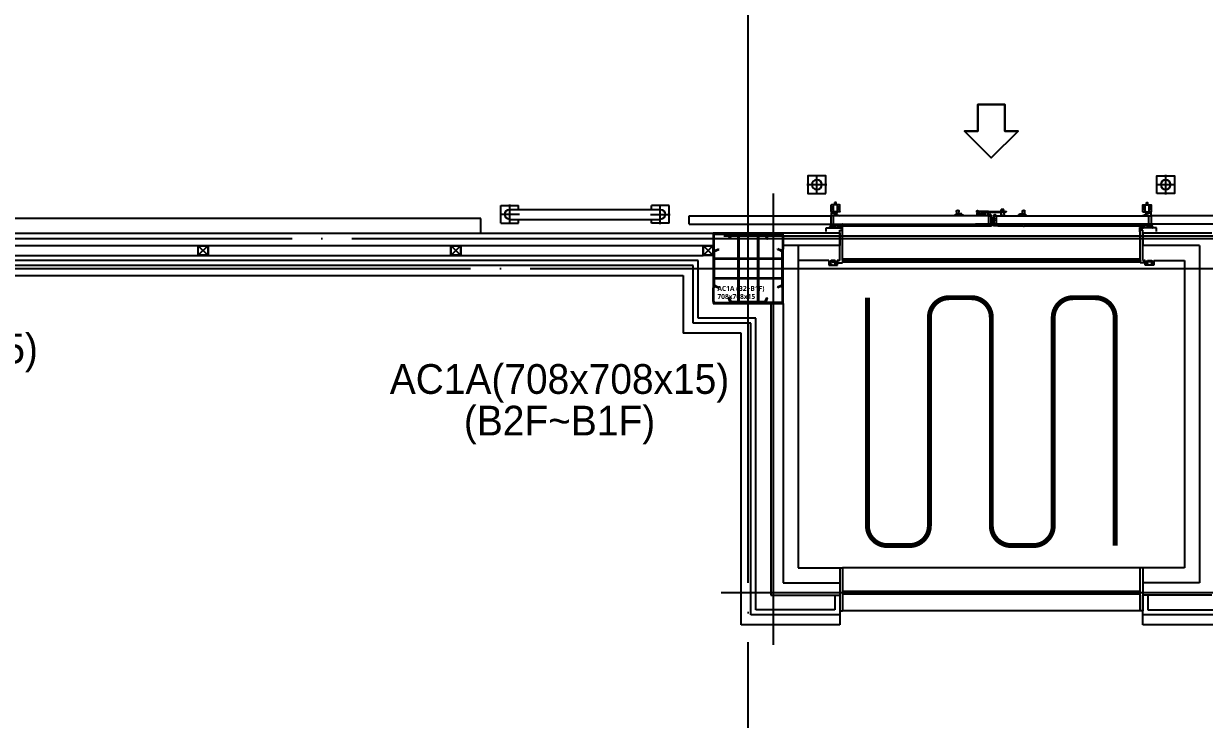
# Model space of a CAD drawing. Header units: millimetres. Extents: x -47382 to 204618, y -51045 to 127155.
# Drawn here: x 50689 to 62604, y 35822 to 42839 of the extents above; entities that cross this region are included whole.
import ezdxf
from ezdxf.enums import TextEntityAlignment as Align

# ---------------------------------------------------------------- set-up
doc = ezdxf.new("R2010")
doc.units = ezdxf.units.MM
doc.header["$LTSCALE"] = 300
doc.header["$MEASUREMENT"] = 0
doc.linetypes.add('CEN', pattern=[62, 60, -1, 0, -1])
doc.linetypes.add('HID', pattern=[2, 1.1, -0.9])
doc.layers.get('0').update_dxf_attribs({"linetype": 'CONTINUOUS'})
doc.layers.get('Defpoints').update_dxf_attribs({"color": 153, "linetype": 'CONTINUOUS'})
for name, color, linetype in [('A-ANNO-SYMB', 7, 'CONTINUOUS'), ('A-CEN', 1, 'CEN'), ('A-DOOR-JAMB', 4, 'CONTINUOUS'), ('A-FLOR-FLIN-TYP2', 8, 'CONTINUOUS'), ('A-FLOR-GW', 6, 'CONTINUOUS'), ('A-FLOR-PANL', 6, 'CONTINUOUS'), ('A-ST-AXIS-CEN', 252, 'CEN'), ('A-ST-COL', 2, 'CONTINUOUS'), ('A-볼라드', 8, 'CONTINUOUS'), ('Bound', 9, 'CONTINUOUS'), ('HID', 7, 'HID'), ('XREF-PLAN$0$A-STEEL', 7, 'CONTINUOUS'), ('갈바륨 V-115', 141, 'CONTINUOUS'), ('방열도어', 75, 'CONTINUOUS'), ('저온단열', 160, 'CONTINUOUS'), ('충돌방지대 IN', 4, 'CONTINUOUS')]:
    doc.layers.add(name, color=color, linetype=linetype)
doc.layers.add('Defpoint', color=161, linetype='CONTINUOUS', plot=False)
doc.styles.add('SH_대대리576', font='NanumGothicBold.ttf')
doc.styles.add('돋움', font='')
doc.styles.get('돋움').set_extended_font_data('Dotum')

# ---------------------------------------------------------------- blocks, each defined once
blk = doc.blocks.new('A$C6EE92147')
at = {"layer": 'A-ANNO-SYMB', "elevation": -103000}
blk.add_lwpolyline([(4515, 5280), (4515, 5550), (4245, 5550), (4245, 5280), (4110, 5280), (4380, 5010), (4650, 5280)], close=True, dxfattribs=at)
at = {"layer": 'A-ANNO-SYMB', "color": 7, "elevation": -103000}
blk.add_lwpolyline([(4245, 5280), (4245, 5550), (4515, 5550), (4515, 5280), (4650, 5280), (4380, 5010), (4110, 5280)], close=True, dxfattribs=at)
at = {"layer": 'A-CEN'}
for p, q in [((6580, 4650, -103000), (6580, 100, -103000)), ((7080, 4225, -103000), (1680, 4225, -103000)), ((7105, 625, -103000), (1680, 625, -103000))]:
    blk.add_line(p, q, dxfattribs=at)
at = {"layer": 'A-DOOR-JAMB'}
for p, q in [((2850, 875, -103000), (2850, 725, -103000)), ((2850, 875, -103000), (2880, 875, -103000)), ((2880, 875, -103000), (2880, 440, -103000)), ((5880, 875, -103000), (5880, 440, -103000)), ((5910, 875, -103000), (5880, 875, -103000)), ((5910, 875, -103000), (5910, 725, -103000)), ((2850, 600, -103000), (2850, 440, -103000)), ((5910, 600, -103000), (5910, 440, -103000)), ((2850, 440, -103000), (2880, 440, -103000)), ((5910, 440, -103000), (5880, 440, -103000))]:
    blk.add_line(p, q, dxfattribs=at)
at = {"layer": 'A-FLOR-FLIN-TYP2'}
for p, q in [((2880, 875, -103000), (5880, 875, -103000)), ((2880, 440, -103000), (5880, 440, -103000))]:
    blk.add_line(p, q, dxfattribs=at)
at = {"layer": 'A-FLOR-PANL'}
for p, q in [((2155, 4250, -103000), (2850, 4250, -103000)), ((2850, 4250, -103000), (2850, 4125, -103000)), ((5910, 4250, -103000), (5910, 4125, -103000)), ((5910, 4250, -103000), (6480, 4250, -103000)), ((2280, 4125, -103000), (2280, 725, -103000)), ((2280, 4125, -103000), (2850, 4125, -103000)), ((5910, 4125, -103000), (6480, 4125, -103000)), ((6480, 3542, -103000), (6480, 725, -103000)), ((6605, 3542, -103000), (6605, 600, -103000)), ((2280, 725, -103000), (2850, 725, -103000)), ((2850, 725, -103000), (2850, 600, -103000)), ((5910, 725, -103000), (5910, 600, -103000)), ((6480, 725, -103000), (5910, 725, -103000)), ((2155, 600, -103000), (2850, 600, -103000)), ((6605, 600, -103000), (5910, 600, -103000))]:
    blk.add_line(p, q, dxfattribs=at)
at = {"layer": 'A-볼라드'}
for p, q in [((2620, 4640, -103000), (2620, 4840, -103000)), ((6140, 4640, -103000), (6140, 4840, -103000)), ((2720, 4740, -103000), (2520, 4740, -103000)), ((6240, 4740, -103000), (6040, 4740, -103000)), ((7630, 4530, -103000), (7810, 4530, -103000)), ((7630, 4350, -103000), (7630, 4530, -103000)), ((7720, 4340, -103000), (7720, 4540, -103000)), ((7810, 4490, -103000), (7810, 4530, -103000)), ((9330, 4530, -103000), (9150, 4530, -103000)), ((9150, 4490, -103000), (9150, 4530, -103000)), ((9240, 4340, -103000), (9240, 4540, -103000)), ((9330, 4350, -103000), (9330, 4530, -103000)), ((7820, 4440, -103000), (7620, 4440, -103000)), ((9240, 4490, -103000), (7720, 4490, -103000)), ((9140, 4440, -103000), (9340, 4440, -103000)), ((7630, 4350, -103000), (7810, 4350, -103000)), ((9240, 4390, -103000), (7720, 4390, -103000)), ((7810, 4350, -103000), (7810, 4390, -103000)), ((9150, 4350, -103000), (9150, 4390, -103000)), ((9330, 4350, -103000), (9150, 4350, -103000))]:
    blk.add_line(p, q, dxfattribs=at)
at = {"layer": 'A-볼라드', "elevation": -103000}
for points in [[(2710, 4650), (2710, 4830), (2530, 4830), (2530, 4650)], [(6050, 4650), (6050, 4830), (6230, 4830), (6230, 4650)]]:
    blk.add_lwpolyline(points, close=True, dxfattribs=at)
at = {"layer": 'A-볼라드'}
for centre in [(2620, 4740, -103000), (6140, 4740, -103000)]:
    blk.add_circle(centre, 50, dxfattribs=at)
for centre, start, end in [((7720, 4440, -103000), 90, 270), ((9240, 4440, -103000), 270, 90)]:
    blk.add_arc(centre, 50, start, end, dxfattribs=at)
at = {"layer": 'HID', "const_width": 50, "elevation": -103000}
for points in [[(2879, 3975), (5881, 3975)], [(2880, 625), (5880, 625)]]:
    blk.add_lwpolyline(points, dxfattribs=at)
at = {"layer": '방열도어'}
for p, q in [((2765, 4474, -103000), (2765, 4535, -103000)), ((2849, 4536, -103000), (2767, 4536, -103000)), ((2788, 4474, -103000), (2788, 4536, -103000)), ((2798, 4558, -103000), (2798, 4556, -103000)), ((2802, 4558, -103000), (2798, 4558, -103000)), ((2802, 4556, -103000), (2798, 4556, -103000)), ((2814, 4561, -103000), (2802, 4561, -103000)), ((2802, 4536, -103000), (2802, 4561, -103000)), ((2814, 4536, -103000), (2814, 4561, -103000)), ((2818, 4558, -103000), (2814, 4558, -103000)), ((2818, 4556, -103000), (2814, 4556, -103000)), ((2818, 4558, -103000), (2818, 4556, -103000)), ((2828, 4474, -103000), (2828, 4536, -103000)), ((2851, 4474, -103000), (2851, 4535, -103000)), ((5909, 4474, -103000), (5909, 4535, -103000)), ((5911, 4536, -103000), (5993, 4536, -103000)), ((5932, 4474, -103000), (5932, 4536, -103000)), ((5942, 4558, -103000), (5942, 4556, -103000)), ((5942, 4558, -103000), (5946, 4558, -103000)), ((5942, 4556, -103000), (5946, 4556, -103000)), ((5946, 4536, -103000), (5946, 4561, -103000)), ((5946, 4561, -103000), (5958, 4561, -103000)), ((5958, 4536, -103000), (5958, 4561, -103000)), ((5958, 4558, -103000), (5962, 4558, -103000)), ((5958, 4556, -103000), (5962, 4556, -103000)), ((5962, 4558, -103000), (5962, 4556, -103000)), ((5972, 4474, -103000), (5972, 4536, -103000)), ((5995, 4474, -103000), (5995, 4535, -103000)), ((1330, 4425, -103000), (2763, 4425, -103000)), ((4351, 4425, -103000), (2763, 4425, -103000)), ((2763, 4343, -103000), (2763, 4425, -103000)), ((4350, 4424, -103000), (2763, 4424, -103000)), ((2764, 4343, -103000), (2764, 4425, -103000)), ((2765, 4468, -103000), (2765, 4474, -103000)), ((2766, 4458, -103000), (2851, 4425, -103000)), ((2766, 4425, -103000), (2766, 4458, -103000)), ((2849, 4466, -103000), (2767, 4466, -103000)), ((2772, 4494, -103000), (2772, 4510, -103000)), ((2782, 4494, -103000), (2782, 4510, -103000)), ((2788, 4466, -103000), (2788, 4474, -103000)), ((2789, 4343, -103000), (2789, 4424, -103000)), ((2798, 4463, -103000), (2798, 4466, -103000)), ((2818, 4463, -103000), (2818, 4466, -103000)), ((2828, 4466, -103000), (2828, 4474, -103000)), ((2834, 4494, -103000), (2834, 4510, -103000)), ((2844, 4494, -103000), (2844, 4510, -103000)), ((2851, 4468, -103000), (2851, 4474, -103000)), ((4022, 4425, -103000), (4022, 4431, -103000)), ((4111, 4431, -103000), (4022, 4431, -103000)), ((4037, 4431, -103000), (4037, 4447, -103000)), ((4096, 4447, -103000), (4037, 4447, -103000)), ((4042, 4447, -103000), (4042, 4478, -103000)), ((4047, 4424, -103000), (4047, 4447, -103000)), ((4060, 4424, -103000), (4060, 4447, -103000)), ((4065, 4447, -103000), (4065, 4478, -103000)), ((4091, 4446, -103000), (4075, 4446, -103000)), ((4075, 4431, -103000), (4075, 4446, -103000)), ((4091, 4431, -103000), (4091, 4446, -103000)), ((4096, 4431, -103000), (4096, 4447, -103000)), ((4111, 4425, -103000), (4111, 4431, -103000)), ((4409, 4467, -103000), (4232, 4470, -103000)), ((4409, 4462, -103000), (4232, 4466, -103000)), ((4238, 4473, -103000), (4236, 4470, -103000)), ((4236, 4466, -103000), (4238, 4463, -103000)), ((4409, 4469, -103000), (4238, 4473, -103000)), ((4408, 4460, -103000), (4238, 4463, -103000)), ((4246, 4463, -103000), (4246, 4473, -103000)), ((4252, 4460, -103000), (4251, 4425, -103000)), ((4251, 4430, -103000), (4285, 4430, -103000)), ((4255, 4462, -103000), (4252, 4460, -103000)), ((4252, 4460, -103000), (4284, 4460, -103000)), ((4255, 4462, -103000), (4255, 4491, -103000)), ((4255, 4491, -103000), (4281, 4491, -103000)), ((4255, 4462, -103000), (4281, 4462, -103000)), ((4281, 4462, -103000), (4281, 4491, -103000)), ((4281, 4462, -103000), (4284, 4460, -103000)), ((4284, 4460, -103000), (4285, 4425, -103000)), ((4297, 4462, -103000), (4297, 4472, -103000)), ((4326, 4351, -103000), (4326, 4424, -103000)), ((4330, 4427, -103000), (4350, 4427, -103000)), ((4330, 4425, -103000), (4330, 4427, -103000)), ((4351, 4425, -103000), (4330, 4425, -103000)), ((4343, 4440, -103000), (4340, 4440, -103000)), ((4343, 4436, -103000), (4340, 4436, -103000)), ((4353, 4431, -103000), (4343, 4440, -103000)), ((4343, 4436, -103000), (4351, 4429, -103000)), ((4350, 4343, -103000), (4350, 4424, -103000)), ((4351, 4408, -103000), (4351, 4425, -103000)), ((4351, 4351, -103000), (4351, 4425, -103000)), ((4351, 4408, -103000), (4351, 4414, -103000)), ((4351, 4408, -103000), (4351, 4414, -103000)), ((4353, 4408, -103000), (4353, 4431, -103000)), ((4378, 4431, -103000), (4388, 4440, -103000)), ((4378, 4408, -103000), (4378, 4431, -103000)), ((4388, 4436, -103000), (4380, 4429, -103000)), ((4380, 4425, -103000), (5997, 4425, -103000)), ((4380, 4425, -103000), (4401, 4425, -103000)), ((4380, 4408, -103000), (4380, 4425, -103000)), ((4380, 4407, -103000), (4380, 4425, -103000)), ((4380, 4408, -103000), (4380, 4414, -103000)), ((4380, 4408, -103000), (4380, 4414, -103000)), ((4401, 4427, -103000), (4381, 4427, -103000)), ((4381, 4424, -103000), (5997, 4424, -103000)), ((4381, 4407, -103000), (4381, 4424, -103000)), ((4388, 4440, -103000), (4390, 4440, -103000)), ((4388, 4436, -103000), (4391, 4436, -103000)), ((4401, 4425, -103000), (4401, 4427, -103000)), ((4405, 4407, -103000), (4405, 4424, -103000)), ((4409, 4474, -103000), (4407, 4425, -103000)), ((4407, 4427, -103000), (4407, 4425, -103000)), ((4408, 4460, -103000), (4462, 4459, -103000)), ((4510, 4474, -103000), (4409, 4474, -103000)), ((4409, 4469, -103000), (4462, 4468, -103000)), ((4409, 4467, -103000), (4462, 4466, -103000)), ((4409, 4462, -103000), (4462, 4461, -103000)), ((4415, 4455, -103000), (4415, 4433, -103000)), ((4456, 4433, -103000), (4415, 4433, -103000)), ((4456, 4459, -103000), (4419, 4459, -103000)), ((4444, 4452, -103000), (4441, 4447, -103000)), ((4441, 4447, -103000), (4444, 4442, -103000)), ((4450, 4452, -103000), (4444, 4452, -103000)), ((4444, 4442, -103000), (4450, 4442, -103000)), ((4453, 4447, -103000), (4450, 4452, -103000)), ((4450, 4442, -103000), (4453, 4447, -103000)), ((4456, 4457, -103000), (4456, 4459, -103000)), ((4456, 4447, -103000), (4456, 4457, -103000)), ((4456, 4447, -103000), (4456, 4433, -103000)), ((4462, 4449, -103000), (4457, 4444, -103000)), ((4457, 4438, -103000), (4457, 4444, -103000)), ((4457, 4438, -103000), (4462, 4433, -103000)), ((4469, 4449, -103000), (4462, 4449, -103000)), ((4469, 4433, -103000), (4462, 4433, -103000)), ((4490, 4450, -103000), (4469, 4450, -103000)), ((4469, 4431, -103000), (4469, 4450, -103000)), ((4514, 4431, -103000), (4469, 4431, -103000)), ((4490, 4450, -103000), (4514, 4450, -103000)), ((4514, 4431, -103000), (4514, 4450, -103000)), ((4515, 4460, -103000), (4516, 4431, -103000)), ((4521, 4469, -103000), (4516, 4469, -103000)), ((4516, 4431, -103000), (4516, 4469, -103000)), ((4516, 4459, -103000), (4521, 4459, -103000)), ((4516, 4440, -103000), (4521, 4440, -103000)), ((4516, 4431, -103000), (4532, 4431, -103000)), ((4521, 4459, -103000), (4521, 4469, -103000)), ((4521, 4440, -103000), (4521, 4459, -103000)), ((4521, 4450, -103000), (4523, 4450, -103000)), ((4521, 4448, -103000), (4523, 4448, -103000)), ((4521, 4442, -103000), (4523, 4442, -103000)), ((4521, 4440, -103000), (4523, 4440, -103000)), ((4524, 4449, -103000), (4524, 4450, -103000)), ((4524, 4449, -103000), (4524, 4447, -103000)), ((4524, 4443, -103000), (4524, 4447, -103000)), ((4524, 4443, -103000), (4524, 4441, -103000)), ((4524, 4441, -103000), (4524, 4440, -103000)), ((4532, 4425, -103000), (4532, 4431, -103000)), ((4661, 4425, -103000), (4661, 4431, -103000)), ((4661, 4431, -103000), (4750, 4431, -103000)), ((4676, 4431, -103000), (4676, 4447, -103000)), ((4676, 4447, -103000), (4735, 4447, -103000)), ((4681, 4431, -103000), (4681, 4446, -103000)), ((4681, 4446, -103000), (4697, 4446, -103000)), ((4697, 4431, -103000), (4697, 4446, -103000)), ((4707, 4447, -103000), (4706, 4478, -103000)), ((4729, 4447, -103000), (4730, 4478, -103000)), ((4735, 4431, -103000), (4735, 4447, -103000)), ((4750, 4425, -103000), (4750, 4431, -103000)), ((5909, 4468, -103000), (5909, 4474, -103000)), ((5994, 4458, -103000), (5909, 4425, -103000)), ((5911, 4466, -103000), (5993, 4466, -103000)), ((5916, 4494, -103000), (5916, 4510, -103000)), ((5926, 4494, -103000), (5926, 4510, -103000)), ((5932, 4466, -103000), (5932, 4474, -103000)), ((5942, 4463, -103000), (5942, 4466, -103000)), ((5962, 4463, -103000), (5962, 4466, -103000)), ((5971, 4343, -103000), (5971, 4424, -103000)), ((5972, 4466, -103000), (5972, 4474, -103000)), ((5978, 4494, -103000), (5978, 4510, -103000)), ((5988, 4494, -103000), (5988, 4510, -103000)), ((5994, 4425, -103000), (5994, 4458, -103000)), ((5995, 4468, -103000), (5995, 4474, -103000)), ((5996, 4343, -103000), (5996, 4425, -103000)), ((5997, 4343, -103000), (5997, 4425, -103000)), ((7430, 4425, -103000), (5997, 4425, -103000)), ((7430, 4343, -103000), (7430, 4425, -103000)), ((1330, 4343, -103000), (2762, 4343, -103000)), ((2713, 4306, -103000), (2879, 4306, -103000)), ((2713, 4268, -103000), (2713, 4306, -103000)), ((2714, 4268, -103000), (2714, 4305, -103000)), ((2714, 4305, -103000), (2879, 4305, -103000)), ((2748, 4310, -103000), (2745, 4306, -103000)), ((2748, 4310, -103000), (2751, 4310, -103000)), ((2748, 4308, -103000), (2748, 4306, -103000)), ((2748, 4308, -103000), (2751, 4308, -103000)), ((2748, 4308, -103000), (2751, 4308, -103000)), ((2752, 4306, -103000), (2750, 4306, -103000)), ((2752, 4308, -103000), (2758, 4308, -103000)), ((2752, 4308, -103000), (2758, 4308, -103000)), ((2753, 4310, -103000), (2758, 4310, -103000)), ((2755, 4308, -103000), (2755, 4306, -103000)), ((2755, 4308, -103000), (2763, 4308, -103000)), ((2755, 4308, -103000), (2758, 4308, -103000)), ((2755, 4307, -103000), (2758, 4307, -103000)), ((2755, 4307, -103000), (2758, 4307, -103000)), ((2755, 4307, -103000), (2758, 4307, -103000)), ((2755, 4307, -103000), (2758, 4307, -103000)), ((2755, 4306, -103000), (2758, 4306, -103000)), ((2755, 4306, -103000), (2758, 4306, -103000)), ((2755, 4306, -103000), (2788, 4306, -103000)), ((2758, 4310, -103000), (2762, 4308, -103000)), ((2758, 4308, -103000), (2788, 4308, -103000)), ((2758, 4308, -103000), (2788, 4308, -103000)), ((2758, 4308, -103000), (2762, 4308, -103000)), ((2758, 4307, -103000), (2788, 4307, -103000)), ((2758, 4307, -103000), (2788, 4307, -103000)), ((2758, 4307, -103000), (2788, 4307, -103000)), ((2758, 4307, -103000), (2788, 4307, -103000)), ((2758, 4306, -103000), (2788, 4306, -103000)), ((2758, 4306, -103000), (2788, 4306, -103000)), ((2762, 4351, -103000), (2762, 4343, -103000)), ((2763, 4351, -103000), (2762, 4351, -103000)), ((2763, 4351, -103000), (2763, 4343, -103000)), ((2763, 4343, -103000), (4351, 4343, -103000)), ((2764, 4343, -103000), (4350, 4343, -103000)), ((2773, 4308, -103000), (2788, 4308, -103000)), ((2860, 4308, -103000), (2774, 4308, -103000)), ((2858, 4308, -103000), (2776, 4308, -103000)), ((2776, 4308, -103000), (2776, 4308, -103000)), ((2785, 4330, -103000), (2780, 4315, -103000)), ((2813, 4315, -103000), (2780, 4315, -103000)), ((2780, 4315, -103000), (2780, 4308, -103000)), ((2787, 4308, -103000), (2787, 4310, -103000)), ((2787, 4309, -103000), (2807, 4309, -103000)), ((2788, 4310, -103000), (2788, 4319, -103000)), ((2788, 4310, -103000), (2806, 4310, -103000)), ((2788, 4308, -103000), (2788, 4306, -103000)), ((2789, 4320, -103000), (2804, 4320, -103000)), ((2792, 4319, -103000), (2792, 4310, -103000)), ((2828, 4327, -103000), (2801, 4338, -103000)), ((2801, 4330, -103000), (2805, 4315, -103000)), ((2801, 4319, -103000), (2801, 4310, -103000)), ((2805, 4310, -103000), (2805, 4319, -103000)), ((2807, 4308, -103000), (2807, 4310, -103000)), ((2813, 4315, -103000), (2813, 4308, -103000)), ((2828, 4343, -103000), (2828, 4330, -103000)), ((2828, 4330, -103000), (2828, 4327, -103000)), ((2830, 4332, -103000), (2830, 4343, -103000)), ((2874, 4334, -103000), (2830, 4334, -103000)), ((2832, 4326, -103000), (2847, 4326, -103000)), ((2846, 4327, -103000), (2834, 4327, -103000)), ((2856, 4329, -103000), (2846, 4329, -103000)), ((2846, 4329, -103000), (2846, 4327, -103000)), ((2860, 4308, -103000), (2846, 4308, -103000)), ((2879, 4308, -103000), (2846, 4308, -103000)), ((2846, 4308, -103000), (2846, 4306, -103000)), ((2879, 4307, -103000), (2846, 4307, -103000)), ((2879, 4307, -103000), (2846, 4307, -103000)), ((2879, 4307, -103000), (2846, 4307, -103000)), ((2879, 4307, -103000), (2846, 4307, -103000)), ((2846, 4306, -103000), (2879, 4306, -103000)), ((2879, 4306, -103000), (2846, 4306, -103000)), ((2879, 4306, -103000), (2846, 4306, -103000)), ((2879, 4306, -103000), (2846, 4306, -103000)), ((2847, 4327, -103000), (2855, 4327, -103000)), ((2847, 4326, -103000), (2847, 4327, -103000)), ((2855, 4327, -103000), (2855, 4326, -103000)), ((2855, 4326, -103000), (2873, 4326, -103000)), ((2856, 4327, -103000), (2856, 4329, -103000)), ((2871, 4327, -103000), (2856, 4327, -103000)), ((2858, 4308, -103000), (2858, 4308, -103000)), ((2874, 4334, -103000), (2871, 4334, -103000)), ((2871, 4334, -103000), (2871, 4327, -103000)), ((2879, 4308, -103000), (2871, 4308, -103000)), ((2880, 4308, -103000), (2872, 4308, -103000)), ((2872, 4308, -103000), (2872, 4308, -103000)), ((2873, 4326, -103000), (2873, 4332, -103000)), ((2873, 4332, -103000), (2876, 4332, -103000)), ((2874, 4334, -103000), (2874, 4343, -103000)), ((2876, 4330, -103000), (2874, 4330, -103000)), ((2874, 4330, -103000), (2874, 4327, -103000)), ((2874, 4326, -103000), (2874, 4327, -103000)), ((2874, 4326, -103000), (2879, 4326, -103000)), ((2875, 4342, -103000), (2875, 4340, -103000)), ((2879, 4342, -103000), (2875, 4342, -103000)), ((2875, 4340, -103000), (2876, 4340, -103000)), ((2876, 4341, -103000), (2878, 4341, -103000)), ((2876, 4340, -103000), (2876, 4341, -103000)), ((2878, 4341, -103000), (2876, 4341, -103000)), ((2876, 4341, -103000), (2876, 4337, -103000)), ((2876, 4332, -103000), (2876, 4327, -103000)), ((2876, 4330, -103000), (2876, 4327, -103000)), ((2878, 4327, -103000), (2876, 4327, -103000)), ((2876, 4327, -103000), (2878, 4327, -103000)), ((2878, 4341, -103000), (2878, 4327, -103000)), ((2878, 4327, -103000), (2878, 4341, -103000)), ((2879, 4326, -103000), (2879, 4342, -103000)), ((4042, 4326, -103000), (2879, 4326, -103000)), ((2879, 4306, -103000), (2879, 4308, -103000)), ((2879, 3978, -103000), (2879, 4306, -103000)), ((2879, 3978, -103000), (2879, 4305, -103000)), ((2880, 4306, -103000), (2880, 4308, -103000)), ((2880, 4263, -103000), (2880, 4306, -103000)), ((4037, 4343, -103000), (4037, 4340, -103000)), ((4037, 4340, -103000), (4070, 4340, -103000)), ((4042, 4340, -103000), (4042, 4322, -103000)), ((4065, 4340, -103000), (4065, 4322, -103000)), ((4313, 4326, -103000), (4065, 4326, -103000)), ((4235, 4337, -103000), (4235, 4330, -103000)), ((4235, 4337, -103000), (4301, 4337, -103000)), ((4235, 4330, -103000), (4301, 4330, -103000)), ((4259, 4343, -103000), (4258, 4337, -103000)), ((4277, 4343, -103000), (4278, 4337, -103000)), ((4301, 4337, -103000), (4301, 4330, -103000)), ((4313, 4326, -103000), (4313, 4343, -103000)), ((4313, 4326, -103000), (4351, 4326, -103000)), ((4314, 4327, -103000), (4314, 4343, -103000)), ((4314, 4343, -103000), (4338, 4343, -103000)), ((4314, 4327, -103000), (4314, 4343, -103000)), ((4314, 4327, -103000), (4351, 4327, -103000)), ((4338, 4327, -103000), (4314, 4327, -103000)), ((4323, 4343, -103000), (4340, 4343, -103000)), ((4323, 4327, -103000), (4341, 4327, -103000)), ((4326, 4353, -103000), (4326, 4343, -103000)), ((4338, 4341, -103000), (4338, 4343, -103000)), ((4338, 4343, -103000), (4338, 4341, -103000)), ((4338, 4341, -103000), (4351, 4341, -103000)), ((4338, 4341, -103000), (4357, 4341, -103000)), ((4338, 4327, -103000), (4338, 4328, -103000)), ((4338, 4328, -103000), (4357, 4328, -103000)), ((4351, 4328, -103000), (4338, 4328, -103000)), ((4338, 4328, -103000), (4338, 4327, -103000)), ((4342, 4343, -103000), (4350, 4343, -103000)), ((4359, 4327, -103000), (4350, 4327, -103000)), ((4353, 4408, -103000), (4351, 4408, -103000)), ((4352, 4380, -103000), (4351, 4408, -103000)), ((4353, 4375, -103000), (4351, 4408, -103000)), ((4351, 4379, -103000), (4351, 4385, -103000)), ((4351, 4381, -103000), (4352, 4381, -103000)), ((4351, 4379, -103000), (4351, 4378, -103000)), ((4351, 4378, -103000), (4351, 4378, -103000)), ((4351, 4374, -103000), (4374, 4371, -103000)), ((4351, 4357, -103000), (4351, 4369, -103000)), ((4359, 4369, -103000), (4351, 4369, -103000)), ((4359, 4357, -103000), (4351, 4357, -103000)), ((4351, 4352, -103000), (4374, 4356, -103000)), ((4351, 4356, -103000), (4351, 4350, -103000)), ((4351, 4356, -103000), (4351, 4356, -103000)), ((4351, 4350, -103000), (4374, 4355, -103000)), ((4351, 4353, -103000), (4351, 4343, -103000)), ((4352, 4351, -103000), (4351, 4343, -103000)), ((4353, 4351, -103000), (4351, 4343, -103000)), ((4351, 4346, -103000), (4352, 4346, -103000)), ((4359, 4343, -103000), (4351, 4343, -103000)), ((4359, 4343, -103000), (4351, 4343, -103000)), ((4351, 4341, -103000), (4351, 4328, -103000)), ((4351, 4328, -103000), (4351, 4341, -103000)), ((4351, 4327, -103000), (4351, 4326, -103000)), ((4352, 4381, -103000), (4352, 4375, -103000)), ((4352, 4375, -103000), (4374, 4372, -103000)), ((4352, 4346, -103000), (4352, 4351, -103000)), ((4357, 4405, -103000), (4356, 4405, -103000)), ((4357, 4386, -103000), (4356, 4386, -103000)), ((4379, 4408, -103000), (4357, 4405, -103000)), ((4380, 4407, -103000), (4357, 4403, -103000)), ((4380, 4385, -103000), (4357, 4387, -103000)), ((4379, 4383, -103000), (4357, 4386, -103000)), ((4357, 4335, -103000), (4373, 4335, -103000)), ((4359, 4355, -103000), (4359, 4371, -103000)), ((4359, 4371, -103000), (4365, 4371, -103000)), ((4359, 4355, -103000), (4365, 4355, -103000)), ((4360, 4355, -103000), (4360, 4371, -103000)), ((4360, 4370, -103000), (4365, 4370, -103000)), ((4360, 4357, -103000), (4365, 4357, -103000)), ((4364, 4399, -103000), (4364, 4400, -103000)), ((4364, 4391, -103000), (4364, 4392, -103000)), ((4372, 4404, -103000), (4366, 4404, -103000)), ((4370, 4402, -103000), (4366, 4402, -103000)), ((4370, 4389, -103000), (4366, 4389, -103000)), ((4372, 4387, -103000), (4366, 4387, -103000)), ((4367, 4367, -103000), (4367, 4367, -103000)), ((4368, 4365, -103000), (4367, 4363, -103000)), ((4367, 4364, -103000), (4369, 4362, -103000)), ((4369, 4364, -103000), (4367, 4363, -103000)), ((4367, 4363, -103000), (4368, 4362, -103000)), ((4367, 4359, -103000), (4367, 4359, -103000)), ((4370, 4364, -103000), (4368, 4362, -103000)), ((4368, 4364, -103000), (4369, 4362, -103000)), ((4370, 4364, -103000), (4368, 4362, -103000)), ((4368, 4364, -103000), (4370, 4363, -103000)), ((4369, 4365, -103000), (4370, 4363, -103000)), ((4370, 4363, -103000), (4369, 4362, -103000)), ((4370, 4387, -103000), (4370, 4404, -103000)), ((4372, 4387, -103000), (4372, 4404, -103000)), ((4380, 4402, -103000), (4372, 4402, -103000)), ((4372, 4389, -103000), (4372, 4402, -103000)), ((4380, 4389, -103000), (4372, 4389, -103000)), ((4372, 4343, -103000), (4454, 4343, -103000)), ((4382, 4327, -103000), (4372, 4327, -103000)), ((4393, 4341, -103000), (4373, 4341, -103000)), ((4393, 4328, -103000), (4373, 4328, -103000)), ((4374, 4372, -103000), (4374, 4372, -103000)), ((4374, 4355, -103000), (4374, 4355, -103000)), ((4378, 4408, -103000), (4380, 4408, -103000)), ((4379, 4343, -103000), (4378, 4383, -103000)), ((4379, 4383, -103000), (4378, 4383, -103000)), ((4380, 4343, -103000), (4379, 4383, -103000)), ((4380, 4383, -103000), (4379, 4383, -103000)), ((4379, 4383, -103000), (4379, 4383, -103000)), ((4380, 4408, -103000), (4380, 4407, -103000)), ((4380, 4385, -103000), (4380, 4407, -103000)), ((4380, 4343, -103000), (4380, 4385, -103000)), ((4380, 4384, -103000), (4380, 4385, -103000)), ((4380, 4384, -103000), (4380, 4383, -103000)), ((4380, 4328, -103000), (4380, 4341, -103000)), ((4380, 4328, -103000), (4380, 4341, -103000)), ((4380, 4328, -103000), (4380, 4341, -103000)), ((4380, 4341, -103000), (4393, 4341, -103000)), ((4393, 4328, -103000), (4380, 4328, -103000)), ((4380, 4327, -103000), (4380, 4326, -103000)), ((4417, 4327, -103000), (4380, 4327, -103000)), ((4417, 4326, -103000), (4380, 4326, -103000)), ((4381, 4385, -103000), (4381, 4407, -103000)), ((4381, 4343, -103000), (4381, 4385, -103000)), ((4388, 4343, -103000), (4381, 4343, -103000)), ((4381, 4343, -103000), (4462, 4343, -103000)), ((4385, 4327, -103000), (4382, 4327, -103000)), ((4385, 4341, -103000), (4393, 4341, -103000)), ((4393, 4328, -103000), (4385, 4328, -103000)), ((4393, 4343, -103000), (4417, 4343, -103000)), ((4393, 4343, -103000), (4417, 4343, -103000)), ((4393, 4341, -103000), (4393, 4343, -103000)), ((4393, 4341, -103000), (4393, 4343, -103000)), ((4393, 4327, -103000), (4393, 4328, -103000)), ((4393, 4327, -103000), (4393, 4328, -103000)), ((4417, 4327, -103000), (4393, 4327, -103000)), ((4417, 4327, -103000), (4393, 4327, -103000)), ((4405, 4385, -103000), (4405, 4407, -103000)), ((4405, 4343, -103000), (4405, 4385, -103000)), ((4405, 4343, -103000), (4405, 4343, -103000)), ((4417, 4327, -103000), (4417, 4343, -103000)), ((4417, 4326, -103000), (4417, 4343, -103000)), ((4417, 4343, -103000), (4417, 4327, -103000)), ((4417, 4343, -103000), (4417, 4327, -103000)), ((4707, 4326, -103000), (4417, 4326, -103000)), ((4459, 4343, -103000), (4451, 4343, -103000)), ((4462, 4343, -103000), (4454, 4343, -103000)), ((4459, 4343, -103000), (4535, 4343, -103000)), ((4459, 4343, -103000), (4535, 4343, -103000)), ((4462, 4343, -103000), (4539, 4343, -103000)), ((4462, 4343, -103000), (4539, 4343, -103000)), ((5996, 4343, -103000), (4535, 4343, -103000)), ((5997, 4343, -103000), (4535, 4343, -103000)), ((5881, 4326, -103000), (4707, 4326, -103000)), ((5880, 4308, -103000), (5888, 4308, -103000)), ((5880, 4306, -103000), (5880, 4308, -103000)), ((5880, 4263, -103000), (5880, 4306, -103000)), ((5881, 4326, -103000), (5881, 4342, -103000)), ((5881, 4342, -103000), (5885, 4342, -103000)), ((5886, 4326, -103000), (5881, 4326, -103000)), ((5881, 4306, -103000), (5881, 4308, -103000)), ((5881, 4308, -103000), (5889, 4308, -103000)), ((5881, 4308, -103000), (5914, 4308, -103000)), ((5881, 4307, -103000), (5914, 4307, -103000)), ((5881, 4307, -103000), (5914, 4307, -103000)), ((5881, 4307, -103000), (5914, 4307, -103000)), ((5881, 4307, -103000), (5914, 4307, -103000)), ((5914, 4306, -103000), (5881, 4306, -103000)), ((5881, 4306, -103000), (5914, 4306, -103000)), ((5881, 3978, -103000), (5881, 4306, -103000)), ((5881, 4306, -103000), (5914, 4306, -103000)), ((5881, 4306, -103000), (5914, 4306, -103000)), ((6047, 4306, -103000), (5881, 4306, -103000)), ((5881, 3978, -103000), (5881, 4305, -103000)), ((6046, 4305, -103000), (5881, 4305, -103000)), ((5882, 4341, -103000), (5882, 4327, -103000)), ((5884, 4341, -103000), (5882, 4341, -103000)), ((5882, 4327, -103000), (5882, 4341, -103000)), ((5882, 4341, -103000), (5884, 4341, -103000)), ((5882, 4327, -103000), (5884, 4327, -103000)), ((5884, 4327, -103000), (5882, 4327, -103000)), ((5884, 4340, -103000), (5884, 4341, -103000)), ((5884, 4341, -103000), (5884, 4337, -103000)), ((5885, 4340, -103000), (5884, 4340, -103000)), ((5887, 4332, -103000), (5884, 4332, -103000)), ((5884, 4332, -103000), (5884, 4327, -103000)), ((5884, 4330, -103000), (5886, 4330, -103000)), ((5884, 4330, -103000), (5884, 4327, -103000)), ((5885, 4342, -103000), (5885, 4340, -103000)), ((5886, 4334, -103000), (5886, 4343, -103000)), ((5886, 4334, -103000), (5930, 4334, -103000)), ((5886, 4334, -103000), (5889, 4334, -103000)), ((5886, 4330, -103000), (5886, 4327, -103000)), ((5886, 4326, -103000), (5886, 4327, -103000)), ((5887, 4326, -103000), (5887, 4332, -103000)), ((5905, 4326, -103000), (5887, 4326, -103000)), ((5888, 4308, -103000), (5888, 4308, -103000)), ((5889, 4334, -103000), (5889, 4327, -103000)), ((5889, 4327, -103000), (5904, 4327, -103000)), ((5900, 4308, -103000), (5986, 4308, -103000)), ((5900, 4308, -103000), (5914, 4308, -103000)), ((5902, 4308, -103000), (5984, 4308, -103000)), ((5902, 4308, -103000), (5902, 4308, -103000)), ((5904, 4329, -103000), (5914, 4329, -103000)), ((5904, 4327, -103000), (5904, 4329, -103000)), ((5905, 4327, -103000), (5905, 4326, -103000)), ((5913, 4327, -103000), (5905, 4327, -103000)), ((5913, 4326, -103000), (5913, 4327, -103000)), ((5928, 4326, -103000), (5913, 4326, -103000)), ((5914, 4329, -103000), (5914, 4327, -103000)), ((5914, 4327, -103000), (5926, 4327, -103000)), ((5914, 4308, -103000), (5914, 4306, -103000)), ((5930, 4332, -103000), (5930, 4343, -103000)), ((5932, 4343, -103000), (5932, 4330, -103000)), ((5932, 4327, -103000), (5959, 4338, -103000)), ((5932, 4330, -103000), (5932, 4327, -103000)), ((5947, 4315, -103000), (5980, 4315, -103000)), ((5947, 4315, -103000), (5947, 4308, -103000)), ((5953, 4308, -103000), (5953, 4310, -103000)), ((5973, 4309, -103000), (5953, 4309, -103000)), ((5972, 4310, -103000), (5954, 4310, -103000)), ((5959, 4330, -103000), (5955, 4315, -103000)), ((5955, 4310, -103000), (5955, 4319, -103000)), ((5971, 4320, -103000), (5956, 4320, -103000)), ((5959, 4319, -103000), (5959, 4310, -103000)), ((5968, 4319, -103000), (5968, 4310, -103000)), ((5972, 4310, -103000), (5972, 4319, -103000)), ((6002, 4308, -103000), (5972, 4308, -103000)), ((6002, 4308, -103000), (5972, 4308, -103000)), ((5987, 4308, -103000), (5972, 4308, -103000)), ((5972, 4308, -103000), (5972, 4306, -103000)), ((6002, 4307, -103000), (5972, 4307, -103000)), ((6002, 4307, -103000), (5972, 4307, -103000)), ((6002, 4307, -103000), (5972, 4307, -103000)), ((6002, 4307, -103000), (5972, 4307, -103000)), ((6002, 4306, -103000), (5972, 4306, -103000)), ((6002, 4306, -103000), (5972, 4306, -103000)), ((6005, 4306, -103000), (5972, 4306, -103000)), ((5973, 4308, -103000), (5973, 4310, -103000)), ((5975, 4330, -103000), (5980, 4315, -103000)), ((5980, 4315, -103000), (5980, 4308, -103000)), ((5984, 4308, -103000), (5984, 4308, -103000)), ((5997, 4351, -103000), (5998, 4351, -103000)), ((6005, 4308, -103000), (5997, 4308, -103000)), ((5998, 4351, -103000), (5998, 4343, -103000)), ((7430, 4343, -103000), (5998, 4343, -103000)), ((6002, 4310, -103000), (5998, 4308, -103000)), ((6002, 4308, -103000), (5998, 4308, -103000)), ((6007, 4310, -103000), (6002, 4310, -103000)), ((6005, 4308, -103000), (6002, 4308, -103000)), ((6008, 4308, -103000), (6002, 4308, -103000)), ((6008, 4308, -103000), (6002, 4308, -103000)), ((6005, 4307, -103000), (6002, 4307, -103000)), ((6005, 4307, -103000), (6002, 4307, -103000)), ((6005, 4307, -103000), (6002, 4307, -103000)), ((6005, 4307, -103000), (6002, 4307, -103000)), ((6005, 4306, -103000), (6002, 4306, -103000)), ((6005, 4306, -103000), (6002, 4306, -103000)), ((6005, 4308, -103000), (6005, 4306, -103000)), ((6008, 4306, -103000), (6010, 4306, -103000)), ((6012, 4310, -103000), (6009, 4310, -103000)), ((6012, 4308, -103000), (6009, 4308, -103000)), ((6012, 4308, -103000), (6009, 4308, -103000)), ((6012, 4310, -103000), (6015, 4306, -103000)), ((6012, 4308, -103000), (6012, 4306, -103000)), ((6046, 4268, -103000), (6046, 4305, -103000)), ((6047, 4268, -103000), (6047, 4306, -103000)), ((2850, 4280, -103000), (2879, 4280, -103000)), ((2850, 3975, -103000), (2850, 4280, -103000)), ((2880, 4263, -103000), (2879, 4263, -103000)), ((5880, 4263, -103000), (5881, 4263, -103000)), ((5910, 4280, -103000), (5881, 4280, -103000)), ((5910, 3975, -103000), (5910, 4280, -103000)), ((2741, 3975, -103000), (2728, 3975, -103000)), ((2728, 3975, -103000), (2728, 3974, -103000)), ((2740, 3974, -103000), (2728, 3974, -103000)), ((2740, 3974, -103000), (2740, 3928, -103000)), ((2741, 3975, -103000), (2741, 3928, -103000)), ((2756, 3968, -103000), (2756, 3945, -103000)), ((2760, 3946, -103000), (2760, 3967, -103000)), ((2803, 3975, -103000), (2763, 3975, -103000)), ((2763, 3938, -103000), (2768, 3938, -103000)), ((2764, 3971, -103000), (2801, 3971, -103000)), ((2764, 3942, -103000), (2768, 3942, -103000)), ((2768, 3942, -103000), (2768, 3938, -103000)), ((2773, 3971, -103000), (2773, 3970, -103000)), ((2773, 3970, -103000), (2793, 3970, -103000)), ((2774, 3969, -103000), (2774, 3961, -103000)), ((2774, 3969, -103000), (2792, 3969, -103000)), ((2775, 3960, -103000), (2791, 3960, -103000)), ((2778, 3961, -103000), (2778, 3969, -103000)), ((2787, 3961, -103000), (2787, 3969, -103000)), ((2791, 3969, -103000), (2791, 3961, -103000)), ((2793, 3971, -103000), (2793, 3970, -103000)), ((2797, 3942, -103000), (2797, 3938, -103000)), ((2797, 3942, -103000), (2801, 3942, -103000)), ((2797, 3938, -103000), (2803, 3938, -103000)), ((2805, 3946, -103000), (2805, 3967, -103000)), ((2810, 3968, -103000), (2810, 3945, -103000)), ((2826, 3928, -103000), (2826, 3975, -103000)), ((2850, 3975, -103000), (2826, 3975, -103000)), ((2827, 3928, -103000), (2827, 3974, -103000)), ((2827, 3974, -103000), (2827, 3950, -103000)), ((2827, 3974, -103000), (2839, 3974, -103000)), ((2827, 3950, -103000), (2879, 3950, -103000)), ((2828, 3974, -103000), (2828, 3950, -103000)), ((2828, 3950, -103000), (2879, 3950, -103000)), ((2839, 3974, -103000), (2839, 3975, -103000)), ((2879, 3978, -103000), (2879, 3950, -103000)), ((2879, 3978, -103000), (2879, 3950, -103000)), ((5881, 3978, -103000), (5881, 3950, -103000)), ((5881, 3978, -103000), (5881, 3950, -103000)), ((5933, 3950, -103000), (5881, 3950, -103000)), ((5932, 3950, -103000), (5881, 3950, -103000)), ((5910, 3975, -103000), (5934, 3975, -103000)), ((5921, 3974, -103000), (5921, 3975, -103000)), ((5933, 3974, -103000), (5921, 3974, -103000)), ((5932, 3974, -103000), (5932, 3950, -103000)), ((5933, 3928, -103000), (5933, 3974, -103000)), ((5933, 3974, -103000), (5933, 3950, -103000)), ((5934, 3928, -103000), (5934, 3975, -103000)), ((5950, 3968, -103000), (5950, 3945, -103000)), ((5955, 3946, -103000), (5955, 3967, -103000)), ((5957, 3975, -103000), (5997, 3975, -103000)), ((5963, 3938, -103000), (5957, 3938, -103000)), ((5996, 3971, -103000), (5959, 3971, -103000)), ((5963, 3942, -103000), (5959, 3942, -103000)), ((5963, 3942, -103000), (5963, 3938, -103000)), ((5967, 3971, -103000), (5967, 3970, -103000)), ((5987, 3970, -103000), (5967, 3970, -103000)), ((5986, 3969, -103000), (5968, 3969, -103000)), ((5969, 3969, -103000), (5969, 3961, -103000)), ((5985, 3960, -103000), (5969, 3960, -103000)), ((5973, 3961, -103000), (5973, 3969, -103000)), ((5982, 3961, -103000), (5982, 3969, -103000)), ((5986, 3969, -103000), (5986, 3961, -103000)), ((5987, 3971, -103000), (5987, 3970, -103000)), ((5996, 3942, -103000), (5992, 3942, -103000)), ((5992, 3942, -103000), (5992, 3938, -103000)), ((5997, 3938, -103000), (5992, 3938, -103000)), ((6000, 3946, -103000), (6000, 3967, -103000)), ((6004, 3968, -103000), (6004, 3945, -103000)), ((6019, 3975, -103000), (6019, 3928, -103000)), ((6019, 3975, -103000), (6032, 3975, -103000)), ((6020, 3974, -103000), (6020, 3928, -103000)), ((6020, 3974, -103000), (6032, 3974, -103000)), ((6032, 3975, -103000), (6032, 3974, -103000)), ((2740, 3928, -103000), (2827, 3928, -103000)), ((2741, 3929, -103000), (2826, 3929, -103000)), ((6020, 3928, -103000), (5933, 3928, -103000)), ((6019, 3929, -103000), (5934, 3929, -103000))]:
    blk.add_line(p, q, dxfattribs=at)
at = {"layer": '방열도어', "const_width": 50, "elevation": -103000}
blk.add_lwpolyline([(5630, 3600), (5630, 1300, -0.414214), (5430, 1100), (5205, 1100, -0.414214), (5005, 1300), (5005, 3400, 0.414214), (4805, 3600), (4580, 3600, 0.414214), (4380, 3400), (4380, 1300, -0.414214), (4180, 1100), (3955, 1100, -0.414214), (3755, 1300), (3755, 3400, 0.414214), (3555, 3600), (3330, 3600, 0.414214), (3130, 3400), (3130, 1100)], format="xyb", dxfattribs=at)
at = {"layer": '방열도어'}
for centre, radius in [((2808, 4458, -103000), 7), ((4083, 4438, -103000), 4.53), ((4268, 4479, -103000), 6.17), ((4447, 4447, -103000), 3.33), ((4467, 4464, -103000), 5.35), ((4467, 4464, -103000), 3.29), ((4689, 4438, -103000), 4.53), ((5952, 4458, -103000), 7), ((2768, 4318, -103000), 9.88), ((2793, 4330, -103000), 4.53), ((2834, 4333, -103000), 0.823), ((2840, 4333, -103000), 0.823), ((2866, 4318, -103000), 9.88), ((2861, 4333, -103000), 0.823), ((2867, 4333, -103000), 0.823), ((4362, 4396, -103000), 2.47), ((4362, 4396, -103000), 1.32), ((4369, 4363, -103000), 2.47), ((4369, 4363, -103000), 1.32), ((5894, 4318, -103000), 9.88), ((5893, 4333, -103000), 0.823), ((5899, 4333, -103000), 0.823), ((5920, 4333, -103000), 0.823), ((5926, 4333, -103000), 0.823), ((5967, 4330, -103000), 4.53), ((5992, 4318, -103000), 9.88)]:
    blk.add_circle(centre, radius, dxfattribs=at)
for centre, radius, start, end in [((2767, 4535, -103000), 1.65, 90, 180), ((2849, 4535, -103000), 1.65, 0, 90), ((5911, 4535, -103000), 1.65, 90, 180), ((5993, 4535, -103000), 1.65, 0, 90), ((2767, 4468, -103000), 1.65, 180, 270), ((2777, 4510, -103000), 5.35, 0, 180), ((2777, 4494, -103000), 5.35, 180, 0), ((2808, 4458, -103000), 15.6, 148.6378, 31.3622), ((2808, 4464, -103000), 10.5, 174.8057, 228.8504), ((2808, 4464, -103000), 10.5, 311.1496, 5.1943), ((2839, 4510, -103000), 5.35, 0, 180), ((2839, 4494, -103000), 5.35, 180, 0), ((2849, 4468, -103000), 1.65, 270, 0), ((4053, 4462, -103000), 19.4, 51.9488, 128.0512), ((4053, 4525, -103000), 49, 255.8746, 284.1066), ((4232, 4468, -103000), 2.06, 90, 270), ((4341, 4438, -103000), 1.87, 94.23, 255.7465), ((4349, 4429, -103000), 1.55, 284.5183, 19.265), ((4381, 4429, -103000), 1.55, 160.735, 255.4817), ((4390, 4438, -103000), 1.87, 284.2535, 85.77), ((4419, 4455, -103000), 4.12, 90, 180), ((4467, 4464, -103000), 7, 224.9003, 135.0997), ((4518, 4469, -103000), 9.88, 284.4775, 255.5225), ((4523, 4450, -103000), 0.823, 0, 90), ((4523, 4449, -103000), 0.823, 270, 0), ((4523, 4447, -103000), 0.823, 0, 90), ((4523, 4443, -103000), 0.823, 270, 0), ((4523, 4441, -103000), 0.823, 0, 90), ((4523, 4440, -103000), 0.823, 270, 0), ((4718, 4462, -103000), 19.4, 51.9488, 128.0512), ((4718, 4525, -103000), 49, 255.8746, 284.1066), ((5911, 4468, -103000), 1.65, 180, 270), ((5921, 4510, -103000), 5.35, 0, 180), ((5921, 4494, -103000), 5.35, 180, 0), ((5952, 4458, -103000), 15.6, 148.6378, 31.3622), ((5952, 4464, -103000), 10.5, 174.8057, 228.8504), ((5952, 4464, -103000), 10.5, 311.1496, 5.1943), ((5983, 4510, -103000), 5.35, 0, 180), ((5983, 4494, -103000), 5.35, 180, 0), ((5993, 4468, -103000), 1.65, 270, 0), ((2797, 4297, -103000), 47.5, 152.1452, 168.4581), ((2797, 4297, -103000), 46.4, 152.5452, 168.7456), ((2713, 4344, -103000), 48.4, 329.3671, 358.655), ((2713, 4344, -103000), 50, 328.9061, 358.4444), ((2768, 4318, -103000), 11.5, 7.4362, 190.1103), ((2768, 4318, -103000), 11.5, 187.4362, 241.9393), ((2768, 4318, -103000), 11.5, 298.0607, 10.1103), ((2793, 4330, -103000), 11.9, 327.5466, 213.8235), ((2793, 4326, -103000), 8.66, 25.3289, 154.5724), ((2788, 4310, -103000), 0.823, 90, 180), ((2789, 4319, -103000), 0.823, 90, 180), ((2789, 4311, -103000), 0.823, 180, 270), ((2791, 4319, -103000), 0.823, 0, 90), ((2791, 4311, -103000), 0.823, 270, 0), ((2793, 4319, -103000), 0.823, 90, 180), ((2793, 4311, -103000), 0.823, 180, 270), ((2800, 4319, -103000), 0.823, 0, 90), ((2800, 4311, -103000), 0.823, 270, 0), ((2802, 4319, -103000), 0.823, 90, 180), ((2802, 4311, -103000), 0.823, 180, 270), ((2804, 4319, -103000), 0.823, 0, 90), ((2804, 4311, -103000), 0.823, 270, 0), ((2806, 4310, -103000), 0.823, 0, 90), ((2832, 4330, -103000), 4.12, 180, 270), ((2834, 4332, -103000), 4.12, 180, 270), ((2866, 4318, -103000), 11.5, 349.8897, 172.5638), ((2866, 4318, -103000), 11.5, 169.8897, 241.9393), ((2866, 4318, -103000), 11.5, 298.0607, 352.5638), ((2874, 4337, -103000), 2.47, 270, 0), ((4053, 4335, -103000), 17.1, 229.3537, 310.6463), ((4362, 4395, -103000), 11.2, 123.4173, 236.7583), ((4362, 4395, -103000), 9.51, 124.3901, 235.4368), ((4357, 4335, -103000), 6.26, 270, 90), ((4362, 4396, -103000), 4.12, 90, 270), ((4357, 4335, -103000), 8.12, 283.265, 76.735), ((4366, 4400, -103000), 4.12, 90, 180), ((4366, 4391, -103000), 4.12, 180, 270), ((4366, 4400, -103000), 2.47, 90, 180), ((4362, 4396, -103000), 4.12, 293.5782, 66.4218), ((4366, 4391, -103000), 2.47, 180, 270), ((4365, 4367, -103000), 4.12, 0, 90), ((4365, 4367, -103000), 2.47, 0, 90), ((4369, 4363, -103000), 4.12, 113.5782, 246.4218), ((4365, 4359, -103000), 4.12, 270, 0), ((4365, 4359, -103000), 2.47, 270, 0), ((4373, 4335, -103000), 8.12, 103.265, 256.735), ((4373, 4335, -103000), 6.26, 90, 270), ((4369, 4363, -103000), 4.12, 270, 90), ((4369, 4363, -103000), 10.1, 300.173, 59.64), ((4369, 4363, -103000), 8.47, 300.9417, 59.245), ((5894, 4318, -103000), 11.5, 7.4362, 190.1103), ((5894, 4318, -103000), 11.5, 187.4362, 241.9393), ((5886, 4337, -103000), 2.47, 180, 270), ((5894, 4318, -103000), 11.5, 298.0607, 10.1103), ((5926, 4332, -103000), 4.12, 270, 0), ((5928, 4330, -103000), 4.12, 270, 0), ((5954, 4310, -103000), 0.823, 90, 180), ((5967, 4330, -103000), 11.9, 326.1765, 212.4534), ((5956, 4319, -103000), 0.823, 90, 180), ((5956, 4311, -103000), 0.823, 180, 270), ((5958, 4319, -103000), 0.823, 0, 90), ((5958, 4311, -103000), 0.823, 270, 0), ((5967, 4326, -103000), 8.66, 25.4276, 154.6711), ((5960, 4319, -103000), 0.823, 90, 180), ((5960, 4311, -103000), 0.823, 180, 270), ((5967, 4319, -103000), 0.823, 0, 90), ((5967, 4311, -103000), 0.823, 270, 0), ((5969, 4319, -103000), 0.823, 90, 180), ((5969, 4311, -103000), 0.823, 180, 270), ((5971, 4319, -103000), 0.823, 0, 90), ((5971, 4311, -103000), 0.823, 270, 0), ((5972, 4310, -103000), 0.823, 0, 90), ((5992, 4318, -103000), 11.5, 349.8897, 172.5638), ((5992, 4318, -103000), 11.5, 169.8897, 241.9393), ((6047, 4344, -103000), 50, 181.5556, 211.0939), ((5992, 4318, -103000), 11.5, 298.0607, 352.5638), ((6047, 4344, -103000), 48.4, 181.345, 210.6329), ((5963, 4297, -103000), 46.4, 11.2544, 27.4548), ((5963, 4297, -103000), 47.5, 11.5419, 27.8548), ((2763, 3968, -103000), 6.59, 90, 180), ((2763, 3945, -103000), 6.59, 180, 270), ((2764, 3967, -103000), 4.12, 90, 180), ((2764, 3946, -103000), 4.12, 180, 270), ((2774, 3970, -103000), 0.823, 180, 270), ((2775, 3968, -103000), 0.823, 90, 180), ((2775, 3961, -103000), 0.823, 180, 270), ((2777, 3968, -103000), 0.823, 0, 90), ((2777, 3961, -103000), 0.823, 270, 0), ((2779, 3968, -103000), 0.823, 90, 180), ((2779, 3961, -103000), 0.823, 180, 270), ((2786, 3968, -103000), 0.823, 0, 90), ((2786, 3961, -103000), 0.823, 270, 0), ((2788, 3968, -103000), 0.823, 90, 180), ((2788, 3961, -103000), 0.823, 180, 270), ((2791, 3968, -103000), 0.823, 0, 90), ((2791, 3961, -103000), 0.823, 270, 0), ((2792, 3970, -103000), 0.823, 270, 0), ((2801, 3967, -103000), 4.12, 0, 90), ((2801, 3946, -103000), 4.12, 270, 0), ((2803, 3968, -103000), 6.59, 0, 90), ((2803, 3945, -103000), 6.59, 270, 0), ((5957, 3968, -103000), 6.59, 90, 180), ((5957, 3945, -103000), 6.59, 180, 270), ((5959, 3967, -103000), 4.12, 90, 180), ((5959, 3946, -103000), 4.12, 180, 270), ((5968, 3970, -103000), 0.823, 180, 270), ((5969, 3968, -103000), 0.823, 90, 180), ((5969, 3961, -103000), 0.823, 180, 270), ((5972, 3968, -103000), 0.823, 0, 90), ((5972, 3961, -103000), 0.823, 270, 0), ((5974, 3968, -103000), 0.823, 90, 180), ((5974, 3961, -103000), 0.823, 180, 270), ((5981, 3968, -103000), 0.823, 0, 90), ((5981, 3961, -103000), 0.823, 270, 0), ((5983, 3968, -103000), 0.823, 90, 180), ((5983, 3961, -103000), 0.823, 180, 270), ((5985, 3968, -103000), 0.823, 0, 90), ((5985, 3961, -103000), 0.823, 270, 0), ((5986, 3970, -103000), 0.823, 270, 0), ((5996, 3967, -103000), 4.12, 0, 90), ((5996, 3946, -103000), 4.12, 270, 0), ((5997, 3968, -103000), 6.59, 0, 90), ((5997, 3945, -103000), 6.59, 270, 0)]:
    blk.add_arc(centre, radius, start, end, dxfattribs=at)
at = {"layer": '충돌방지대 IN'}
for p, q in [((6330, 4125, -103000), (6330, 875, -103000)), ((2728, 3975, -103000), (2430, 3975, -103000)), ((2430, 3975, -103000), (2430, 875, -103000)), ((6032, 3975, -103000), (6330, 3975, -103000)), ((2430, 875, -103000), (2850, 875, -103000)), ((6330, 875, -103000), (5910, 875, -103000))]:
    blk.add_line(p, q, dxfattribs=at)
blk = doc.blocks.new('XREF-PLAN$0$각-100X100')
at = {"layer": 'XREF-PLAN$0$A-STEEL', "color": 1}
for p, q in [((-47.7, -47.7), (47.7, 47.7)), ((-47.7, 47.7), (47.7, -47.7))]:
    blk.add_line(p, q, dxfattribs=at)
at = {"layer": 'XREF-PLAN$0$A-STEEL'}
blk.add_lwpolyline([(-50, -50), (50, -50), (50, 50), (-50, 50)], close=True, dxfattribs=at)
at = {"layer": 'XREF-PLAN$0$A-STEEL', "color": 8}
blk.add_lwpolyline([(-47.7, -47.7), (47.7, -47.7), (47.7, 47.7), (-47.7, 47.7)], close=True, dxfattribs=at)
blk = doc.blocks.new('AC1A(b2~b1f)')
for points in [[(199, 728), (549, 728), (549, 713), (199, 713)], [(20, 549), (20, 199), (35, 199), (35, 549)], [(728, 199), (728, 549), (713, 549), (713, 199)], [(199, 20), (549, 20), (549, 35), (199, 35)]]:
    blk.add_hatch(color=9).paths.add_polyline_path(points)
for p, q in [((270, 713), (270, 35)), ((279, 713), (279, 35)), ((469, 713), (469, 35)), ((478, 713), (478, 35)), ((35, 478), (713, 478)), ((35, 469), (713, 469)), ((35, 279), (713, 279)), ((35, 270), (713, 270))]:
    blk.add_line(p, q)
at = {"color": 8, "linetype": 'Continuous'}
for points in [[(199, 728), (549, 728), (549, 713), (199, 713)], [(20, 549), (20, 199), (35, 199), (35, 549)], [(728, 199), (728, 549), (713, 549), (713, 199)], [(199, 20), (549, 20), (549, 35), (199, 35)]]:
    blk.add_lwpolyline(points, close=True, dxfattribs=at)
at = {"layer": 'A-ST-COL'}
for p, q in [((40, 728), (179, 728)), ((40, 720), (179, 720)), ((708, 728), (569, 728)), ((708, 720), (569, 720)), ((20, 708), (20, 569)), ((28, 708), (28, 569)), ((190, 704), (177, 673)), ((185, 670), (177, 673)), ((198, 701), (185, 670)), ((550, 701), (563, 670)), ((558, 704), (571, 673)), ((563, 670), (571, 673)), ((720, 708), (720, 569)), ((728, 708), (728, 569)), ((44, 558), (75, 571)), ((47, 550), (78, 563)), ((78, 563), (75, 571)), ((670, 563), (673, 571)), ((701, 550), (670, 563)), ((704, 558), (673, 571)), ((20, 40), (20, 179)), ((28, 40), (28, 179)), ((44, 190), (75, 177)), ((47, 198), (78, 185)), ((78, 185), (75, 177)), ((701, 198), (670, 185)), ((670, 185), (673, 177)), ((704, 190), (673, 177)), ((720, 40), (720, 179)), ((728, 40), (728, 179)), ((40, 28), (179, 28)), ((40, 20), (179, 20)), ((185, 78), (177, 75)), ((190, 44), (177, 75)), ((198, 47), (185, 78)), ((550, 47), (563, 78)), ((558, 44), (571, 75)), ((563, 78), (571, 75)), ((708, 28), (569, 28)), ((708, 20), (569, 20))]:
    blk.add_line(p, q, dxfattribs=at)
for centre, radius, start, end in [((40, 708), 20, 90, 180), ((40, 708), 12, 90, 180), ((179, 708), 20, 340, 90), ((179, 708), 12, 340, 90), ((569, 708), 20, 90, 200), ((569, 708), 12, 90, 200), ((708, 708), 20, 0, 90), ((708, 708), 12, 0, 90), ((40, 569), 20, 180, 290), ((40, 569), 12, 180, 290), ((708, 569), 20, 250, 0), ((708, 569), 12, 250, 0), ((40, 179), 20, 70, 180), ((40, 179), 12, 70, 180), ((708, 179), 20, 0, 110), ((708, 179), 12, 0, 110), ((40, 40), 20, 180, 270), ((40, 40), 12, 180, 270), ((179, 40), 20, 270, 20), ((179, 40), 12, 270, 20), ((569, 40), 20, 160, 270), ((569, 40), 12, 160, 270), ((708, 40), 20, 270, 0), ((708, 40), 12, 270, 0)]:
    blk.add_arc(centre, radius, start, end, dxfattribs=at)
at = {"layer": 'Bound', "color": 9, "linetype": 'Continuous'}
for p, q in [((728, 728), (20, 728)), ((20, 728), (20, 20)), ((728, 20), (728, 728)), ((20, 20), (728, 20))]:
    blk.add_line(p, q, dxfattribs=at)
at = {"layer": 'Defpoint'}
for p, q in [((374, 0), (374, 748)), ((0, 374), (748, 374))]:
    blk.add_line(p, q, dxfattribs=at)
at = {"layer": 'Defpoint', "linetype": 'Continuous', "style": 'SH_대대리576'}
for s, p in [('AC1A (B2~B1F)', (64, 171)), ('708x708x15', (64, 90))]:
    blk.add_text(s, height=50, dxfattribs=at).set_placement(p, align=Align.MIDDLE_LEFT)
blk = doc.blocks.new('ACT 지하2층구조평면도')
blk.add_blockref('AC1A(b2~b1f)', (105008, 91042))

msp = doc.modelspace()

# ---------------------------------------------------------------- linework, layer by layer
at = {"layer": 'A-CEN'}
msp.add_line((35400, 40671), (135400, 40671), dxfattribs=at)
at = {"layer": 'A-FLOR-FLIN-TYP2'}
msp.add_line((47454, 40500), (57546, 40500), dxfattribs=at)
at = {"layer": 'A-FLOR-GW'}
msp.add_line((47354, 40600), (57646, 40600), dxfattribs=at)
msp.add_lwpolyline([(47354, 40725), (57696, 40725)], dxfattribs=at)
at = {"layer": 'A-ST-AXIS-CEN'}
for p, q in [((58000, 0), (58000, 99371)), ((0, 40371), (142000, 40371))]:
    msp.add_line(p, q, dxfattribs=at)
at = {"layer": '갈바륨 V-115'}
for p, q in [((57446, 40400), (47554, 40400)), ((57446, 39817), (57446, 40400)), ((58029, 39817), (57446, 39817)), ((58029, 36875), (58029, 39817)), ((58924, 37075), (58924, 36875)), ((61984, 36875), (61984, 37075)), ((58924, 36875), (58029, 36875)), ((68971, 36875), (61984, 36875))]:
    msp.add_line(p, q, dxfattribs=at)
at = {"layer": '저온단열'}
for p, q in [((57496, 40450), (47504, 40450)), ((57496, 39867), (57496, 40450)), ((58079, 39867), (57496, 39867)), ((58079, 36925), (58079, 39867)), ((58874, 37075), (58874, 36925)), ((62034, 37075), (62034, 36925)), ((58874, 36925), (58079, 36925)), ((62034, 36925), (68921, 36925))]:
    msp.add_line(p, q, dxfattribs=at)
at = {"layer": '충돌방지대 IN'}
for p, q in [((55304, 40875), (40100, 40875)), ((55304, 40725), (55304, 40875)), ((47654, 40300), (57346, 40300)), ((57346, 40300), (57346, 39717)), ((57929, 39717), (57346, 39717)), ((57929, 36775), (57929, 39717)), ((58924, 36875), (58924, 36775)), ((61984, 36775), (61984, 36875)), ((58924, 36775), (57929, 36775)), ((69071, 36775), (61984, 36775))]:
    msp.add_line(p, q, dxfattribs=at)

# ---------------------------------------------------------------- block references
msp.add_blockref('ACT 지하2층구조평면도', (-47382, -51045))
at = {"xscale": -1}
msp.add_blockref('A$C6EE92147', (64834, 36475), dxfattribs=at)
at = {"ltscale": 5, "xscale": -1}
for p in [(52500, 40550), (55050, 40550), (57596, 40550)]:
    msp.add_blockref('XREF-PLAN$0$각-100X100', p, dxfattribs=at)

# ---------------------------------------------------------------- texts
at = {"layer": 'Defpoints', "linetype": 'Continuous', "style": '돋움'}
for s, p in [('AC1A(708x708x15)', (49121, 39323)), ('AC1A(708x708x15)', (56097, 39015)), ('(B2F~B1F)', (56097, 38595))]:
    msp.add_text(s, height=300, dxfattribs=at).set_placement(p, align=Align.BOTTOM_CENTER)

doc.saveas('drawing.dxf')
